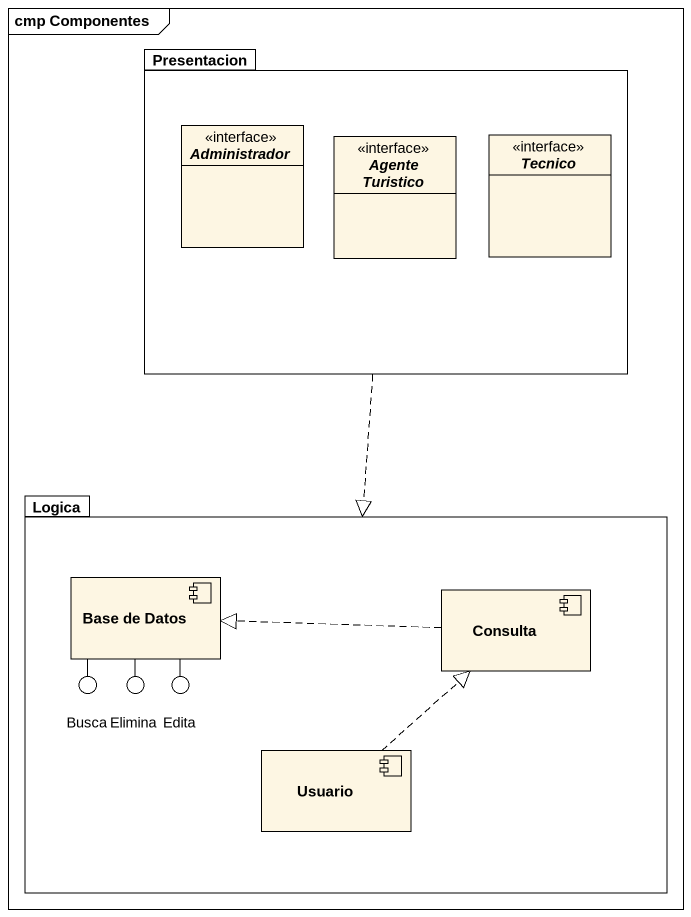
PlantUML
@startuml
mainframe cmp Componentes
allowmixing
hide circle
hide empty members
package Presentacion {
  interface Administrador
  interface "Agente Turistico" as Agente_Turistico
  interface Tecnico
}
package Logica {
  component "Base de Datos" as Base_de_Datos
  component Consulta
  component Usuario
}
() Busca
() Elimina
() Edita
Base_de_Datos -- Busca
Base_de_Datos -- Elimina
Base_de_Datos -- Edita
Presentacion ..|> Logica
Consulta .left.|> Base_de_Datos
Usuario .up.|> Consulta
@enduml
